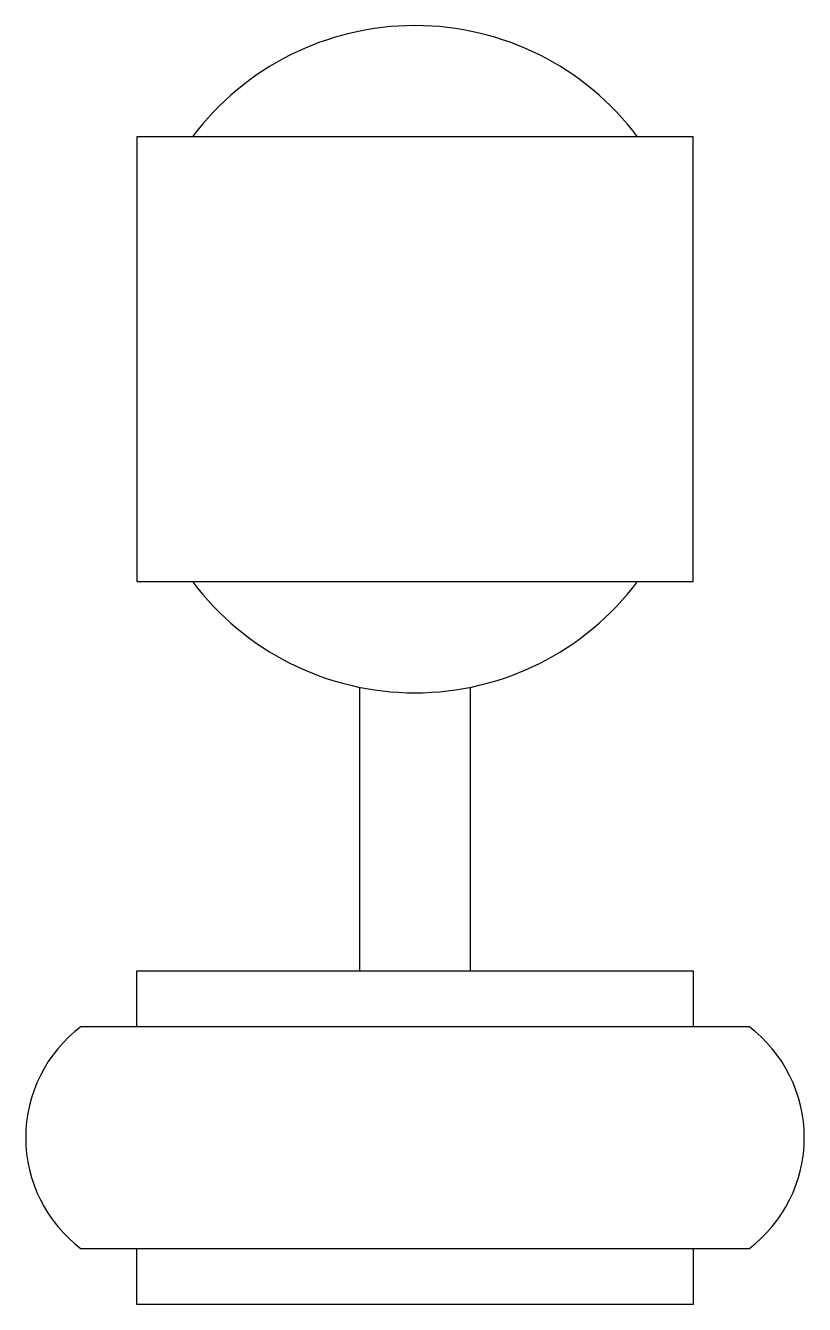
# Model space of a CAD drawing. Extents: x -0.44 to 0.44, y -0.06 to 1.38.
import ezdxf

# ---------------------------------------------------------------- set-up
doc = ezdxf.new("R2010")
doc.units = 0
doc.layers.add('6', color=6, linetype='CONTINUOUS')

msp = doc.modelspace()

# ---------------------------------------------------------------- linework, layer by layer
at = {"layer": '6', "color": 0}
for points in [[(-0.3125, 0.75), (0.3125, 0.75), (0.3125, 1.25), (-0.3125, 1.25)], [(-0.3125, 1.25), (-0.3125, 0.75)], [(-0.0625, 0.6313), (-0.0625, 0.3125)], [(0.0625, 0.3125), (0.0625, 0.6313)], [(-0.3125, 0.25), (-0.3125, 0.3125), (0.3125, 0.3125), (0.3125, 0.25)], [(-0.375, 0.25), (0.375, 0.25)], [(-0.3125, -0.0625), (-0.3125, 0)], [(0.3125, 0), (0.3125, -0.0625), (-0.3125, -0.0625)], [(0.375, 0), (-0.375, 0)]]:
    msp.add_lwpolyline(points, dxfattribs=at)
for centre, radius, start, end in [((0, 1.0625), 0.3125, 36.8699, 143.1301), ((0, 0.9375), 0.3125, 216.8699, 323.1301), ((-0.2812, 0.125), 0.1562, 126.8699, 233.1301), ((0.2812, 0.125), 0.1562, 306.8699, 53.1301)]:
    msp.add_arc(centre, radius, start, end, dxfattribs=at)

doc.saveas('drawing.dxf')
